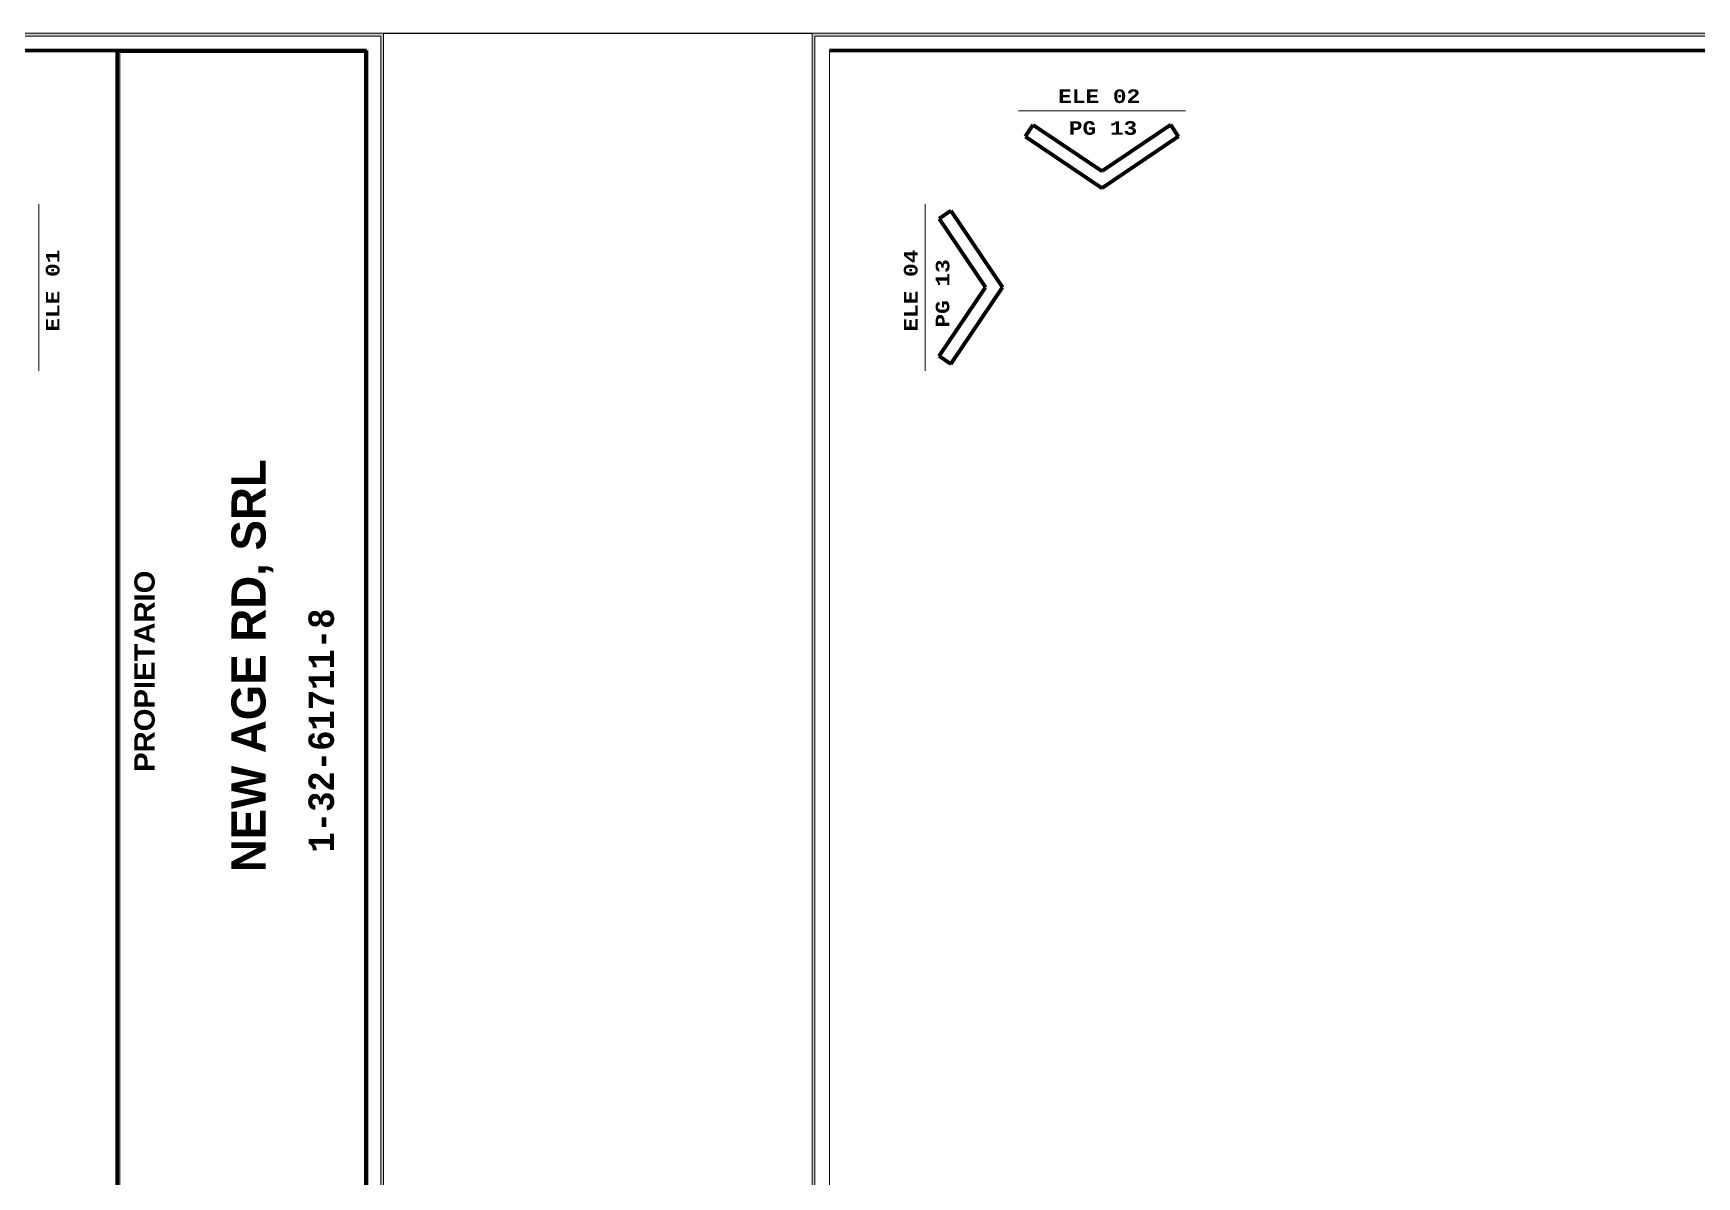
# Model space of a CAD drawing. Header units: metres. Extents: x -144 to 1000, y -717 to 29.
# Drawn here: x 528.3 to 547.71, y -543.79 to -530.45 of the extents above; entities that cross this region are included whole.
import ezdxf

# ---------------------------------------------------------------- set-up
doc = ezdxf.new("R2010")
doc.units = ezdxf.units.M
doc.layers.get('0').update_dxf_attribs({"color": 1})
for name, color, linetype, lineweight in [('A-DETL', 1, 'Continuous', 9), ('A-DETL-THIN', 1, 'Continuous', 9), ('G-ANNO-TEXT', 2, 'Continuous', 9), ('G-ANNO-TTLB', 3, 'Continuous', 18), ('G-ANNO-TTLB-WIDE', 1, 'Continuous', 70), ('G-IMPT', 1, 'Continuous', 9)]:
    doc.layers.add(name, color=color, linetype=linetype, lineweight=lineweight)
doc.styles.add('Arial Black_B', font='ariblk.ttf', dxfattribs={"width": 0.9, "height": 0.1875})
doc.styles.add('Britannic Bold_B_5', font='', dxfattribs={"height": 0.006})
doc.styles.add('Courier New_B_2', font='courbd.ttf', dxfattribs={"height": 0.0016})
doc.styles.add('Courier New_B_5', font='courbd.ttf', dxfattribs={"width": 0.8, "height": 0.51})
doc.styles.get('Britannic Bold_B_5').set_extended_font_data('Britannic Bold', bold=True)

# ---------------------------------------------------------------- blocks, each defined once
blk = doc.blocks.new('tarjeta de nathalie 00')
at = {"layer": 'G-IMPT', "lineweight": 9}
h = blk.add_hatch(color=3, dxfattribs=at)
h.paths.add_polyline_path([(-145.23888, -717.38489), (-145.21019, -717.38489), (-145.21019, -716.89355), (-145.21019, -716.79934), (-145.23888, -716.79934), (-145.23888, -716.89379)])
h.paths.add_polyline_path([(-145.20996, -716.7991), (-145.20996, -717.3851), (-145.2392, -717.3851), (-145.2392, -716.7991)])
h.paths.add_polyline_path([(-145.23902, -717.3868), (-145.20826, -717.3868), (-145.20826, -716.7974), (-145.2392, -716.7974), (-146.09866, -716.7974), (-146.09866, -717.3868)])
h.paths.add_polyline_path([(-145.20795, -716.79707), (-145.20795, -717.3871), (-146.09898, -717.3871), (-146.09898, -716.79707)])
at = {"layer": 'G-ANNO-TTLB', "color": 3}
for p, q in [((-145.20795, -716.79707), (-146.09898, -716.79707)), ((-145.20795, -716.79707), (-146.09898, -716.79707)), ((-145.20795, -717.3871), (-145.20795, -716.79707)), ((-145.20795, -717.38713), (-145.20795, -716.79707)), ((-146.09866, -716.7974), (-145.2392, -716.7974)), ((-145.2392, -716.7991), (-145.2392, -717.3851)), ((-145.20996, -717.3851), (-145.20996, -716.7991)), ((-145.20826, -716.7974), (-145.20826, -717.3868)), ((-145.23888, -717.38489), (-145.23888, -716.89379)), ((-145.21019, -716.89355), (-145.21019, -717.38489))]:
    blk.add_line(p, q, dxfattribs=at)
at = {"layer": 'G-ANNO-TTLB'}
for p, q in [((-146.09898, -716.79707), (-146.09898, -717.3871)), ((-146.09898, -716.79707), (-146.09898, -717.38713)), ((-146.09866, -717.3868), (-146.09866, -716.7974)), ((-146.09696, -717.3851), (-146.09696, -716.7991)), ((-145.2392, -716.7974), (-145.20826, -716.7974)), ((-145.20996, -716.7991), (-145.2392, -716.7991)), ((-145.23888, -716.89379), (-145.23888, -716.79934)), ((-145.23888, -716.79934), (-145.21019, -716.79934)), ((-145.21019, -716.79934), (-145.21019, -716.89355))]:
    blk.add_line(p, q, dxfattribs=at)
at = {"layer": 'G-ANNO-TTLB-WIDE', "color": 3}
for p, q in [((-146.09696, -716.7991), (-145.20996, -716.7991)), ((-145.2392, -716.7991), (-145.2392, -717.3851)), ((-145.20996, -716.7991), (-145.20996, -717.3851))]:
    blk.add_line(p, q, dxfattribs=at)
at = {"layer": 'G-ANNO-TTLB', "lineweight": 9, "attachment_point": 1, "rotation": 90}
for s, insert, char_height, width, style in [('NEW AGE RD, SRL', (-145.2258, -716.8955), 0.004, 0.0518772, 'Britannic Bold_B_5'), ('PROPIETARIO', (-145.23719, -716.88373), 0.0023813, 0.0314261, 'Arial Black_B'), ('1-32-61711-8', (-145.21676, -716.8932), 0.0029766, 0.0461772, 'Courier New_B_5')]:
    blk.add_mtext(s, dxfattribs=dict(at, insert=insert, char_height=char_height, width=width, style=style))
blk = doc.blocks.new('A$C4d52d4f2')
at = {"layer": 'A-DETL', "color": 7, "lineweight": 100}
for p, q in [((-0.86601, -0.01215), (-0.86509, -0.01078)), ((-0.86509, -0.01078), (-0.85702, -0.01621)), ((-0.84896, -0.01078), (-0.85702, -0.01621)), ((-0.84804, -0.01215), (-0.84896, -0.01078)), ((-0.86601, -0.01215), (-0.85702, -0.01821)), ((-0.84804, -0.01215), (-0.85702, -0.01821)), ((-0.87475, -0.02089), (-0.87612, -0.02181)), ((-0.87475, -0.02089), (-0.86869, -0.02987)), ((-0.87612, -0.02181), (-0.87069, -0.02987)), ((-0.87612, -0.03794), (-0.87069, -0.02987)), ((-0.87475, -0.03886), (-0.86869, -0.02987)), ((-0.87475, -0.03886), (-0.87612, -0.03794))]:
    blk.add_line(p, q, dxfattribs=at)
at = {"layer": 'A-DETL-THIN', "lineweight": 18}
for p, q in [((-0.84724, -0.00914), (-0.86681, -0.00914)), ((-0.87776, -0.03966), (-0.87776, -0.02008)), ((-0.04047, -0.03966), (-0.04047, -0.02008))]:
    blk.add_line(p, q, dxfattribs=at)
at = {"layer": 'G-ANNO-TEXT', "char_height": 0.0016, "attachment_point": 1, "style": 'Courier New_B_2'}
for s, insert, width in [('ELE 02', (-0.86217, -0.00663), 0.0125063), ('PG 13', (-0.86092, -0.01036), 0.0104219)]:
    blk.add_mtext(s, dxfattribs=dict(at, insert=insert, width=width))
at = {"layer": 'G-ANNO-TEXT', "char_height": 0.0016, "attachment_point": 1, "rotation": 90, "style": 'Courier New_B_2'}
for s, insert, width in [('ELE 04', (-0.88027, -0.03505), 0.0125063), ('PG 13', (-0.87654, -0.03458), 0.0104219), ('ELE 01', (-0.03963, -0.03505), 0.0125063)]:
    blk.add_mtext(s, dxfattribs=dict(at, insert=insert, width=width))

msp = doc.modelspace()

# ---------------------------------------------------------------- block references
at = {"xscale": 99.43160266323505, "yscale": 99.43160266323505, "zscale": 99.43160266323505}
msp.add_blockref('tarjeta de nathalie 00', (14970.649, 70741.827), dxfattribs=at)

# ---------------------------------------------------------------- next in the draw order: linework, layer by layer
msp.add_line((532.39, -530.455), (537.39, -530.455))

# ---------------------------------------------------------------- next in the draw order: block references
at = {"xscale": 99.43160273753426, "yscale": 99.43160273753426, "zscale": 99.43160273753426}
msp.add_blockref('A$C4d52d4f2', (532.39, -530.45), dxfattribs=at)

# ---------------------------------------------------------------- next in the draw order: block references
at = {"xscale": 99.43160266323505, "yscale": 99.43160266323505, "zscale": 99.43160266323505}
msp.add_blockref('tarjeta de nathalie 00', (15064.245, 70741.827), dxfattribs=at)

# ---------------------------------------------------------------- next in the draw order: block references
at = {"xscale": 99.43160273753426, "yscale": 99.43160273753426, "zscale": 99.43160273753426}
msp.add_blockref('A$C4d52d4f2', (625.986, -530.45), dxfattribs=at)

doc.saveas('drawing.dxf')
